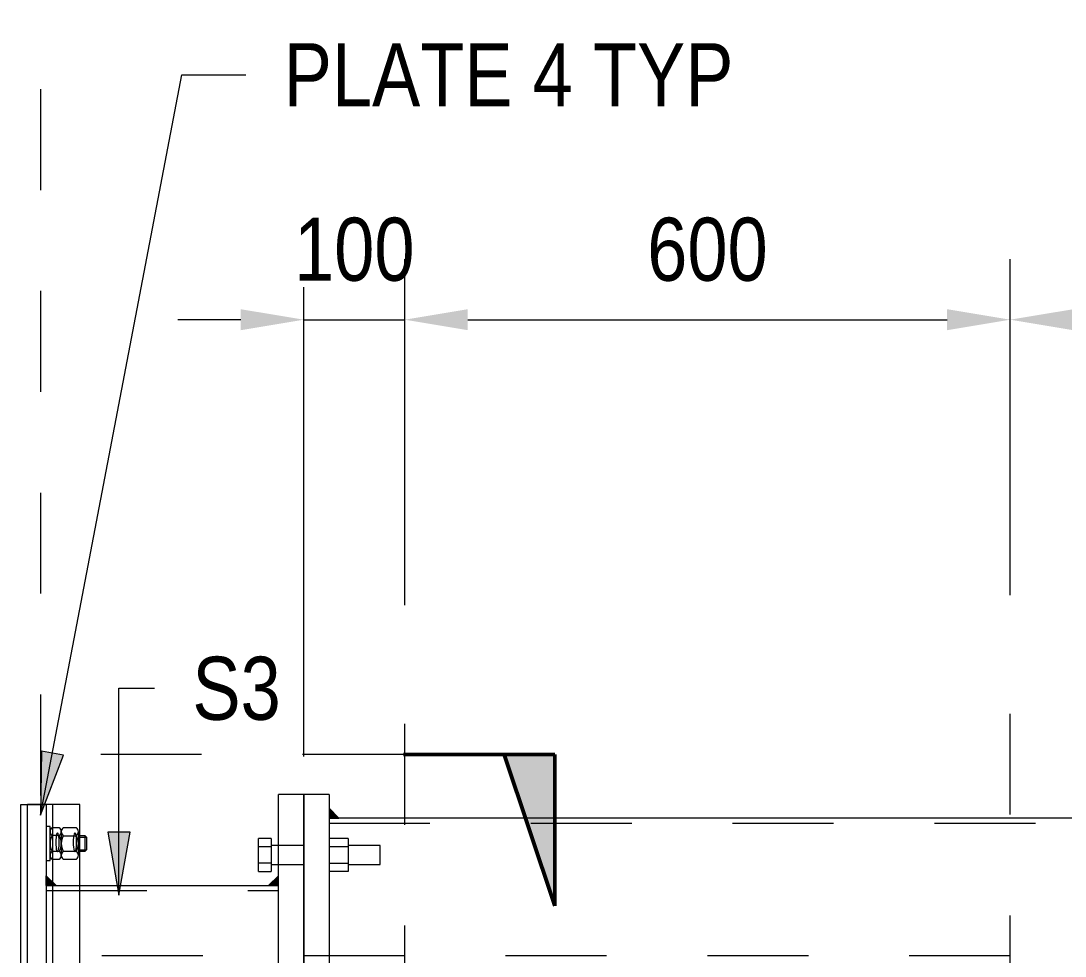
# Model space of a CAD drawing. Header units: metres. Extents: x -1109.9 to -1078.3, y 2.7 to 25.4.
# Drawn here: x -1099.264 to -1098.229, y 22.018 to 22.945 of the extents above; entities that cross this region are included whole.
import ezdxf

# ---------------------------------------------------------------- set-up
doc = ezdxf.new("R2010")
doc.units = ezdxf.units.M
for name, pattern in [('Dot_Section Line', [0.02, 0, -0.02]), ('JacobsCenter', [0.015, 0.009, -0.0015, 0.003, -0.0015]), ('JacobsDash', [0.0045, 0.003, -0.0015])]:
    doc.linetypes.add(name, pattern=pattern)
doc.layers.get('Defpoints').update_dxf_attribs({"color": 41})
for name, color, linetype, lineweight in [('A-ANNO-DIMS', 7, 'Continuous', 9), ('A-DETL', 7, 'Continuous', 13), ('A-DETL-GENF', 7, 'Continuous', 9), ('A-DETL-THIN', 7, 'Continuous', 9), ('G-ANNO-TEXT', 7, 'Continuous', 9), ('S-BEAM', 7, 'Continuous', 50), ('S-FSTN', 7, 'Continuous', 18)]:
    doc.layers.add(name, color=color, linetype=linetype, lineweight=lineweight)
doc.layers.add('G-ANNO-SYMB', color=7, linetype='Continuous', lineweight=35, true_color=0x0080ff)
doc.styles.add('Arial Narrow', font='ARIALN.TTF', dxfattribs={"height": 0.0625})
doc.dimstyles.new('Dimension_Standard_O__mm_', dxfattribs={"dimscale": 0.3048, "dimtxt": 0.063964, "dimasz": 0.205052, "dimexe": 0.19685, "dimexo": 0.123031, "dimgap": 0.123031, "dimtad": 1, "dimdec": 0, "dimlfac": 1000, "dimzin": 0, "dimdsep": 46, "dimtxsty": 'Arial Narrow', "dimsah": 1, "dimcen": 0.09, "dimaunit": 1, "dimadec": 4, "dimazin": 0, "dimtfac": 1, "dimtdec": 4, "dimtix": 1, "dimtmove": 0, "dimatfit": 3, "dimfxl": 1, "dimtvp": 1, "dimtfill": 1, "dimtolj": 1, "dimtzin": 0, "dimlwd": 18, "dimlwe": 18, "dimarcsym": 2})

# ---------------------------------------------------------------- blocks, each defined once
blk = doc.blocks.new('Column Base Plate-4 Hole - 25mm-6948208-DRG-2873202 - TRUSS TYPE T1')
at = {"layer": 'S-FSTN', "lineweight": 13}
for p, q in [((-1110.5264, 22.0979), (-1110.5264, 22.1784)), ((-1110.5014, 22.1784), (-1110.5264, 22.1784)), ((-1110.5014, 22.1784), (-1110.5014, 21.8584)), ((-1110.5264, 21.9485), (-1110.5264, 22.0882)), ((-1110.5264, 21.8584), (-1110.5264, 21.9389)), ((-1110.5014, 21.8584), (-1110.5264, 21.8584))]:
    blk.add_line(p, q, dxfattribs=at)
blk = doc.blocks.new('Barrier Post Column Base Plate-4 Hole - 25mm-9262172-DRG-2873202 - TRUSS TYPE T1')
at = {"layer": 'S-FSTN', "lineweight": 13}
for p, q in [((-1110.7753, 21.8684), (-1110.7753, 22.1684)), ((-1110.7506, 22.1684), (-1110.7753, 22.1684)), ((-1110.7232, 22.1684), (-1110.7506, 22.1684)), ((-1110.7506, 22.1684), (-1110.7506, 22.0919)), ((-1110.7232, 21.8684), (-1110.7232, 22.1684)), ((-1110.7506, 22.0882), (-1110.7506, 21.9485)), ((-1110.7506, 21.9448), (-1110.7506, 21.8684)), ((-1110.7753, 21.8684), (-1110.7506, 21.8684)), ((-1110.7506, 21.8684), (-1110.7232, 21.8684))]:
    blk.add_line(p, q, dxfattribs=at)
for centre, start_param, end_param in [((-1110.7455, 22.1309), 0, 3.141593), ((-1110.7455, 22.1309), 3.141593, 6.283185), ((-1110.7283, 22.1309), 0, 3.141593), ((-1110.7283, 22.1309), 3.141593, 6.283185), ((-1110.7455, 21.9059), 0, 3.141593), ((-1110.7455, 21.9059), 3.141593, 6.283185), ((-1110.7283, 21.9059), 0, 3.141593), ((-1110.7283, 21.9059), 3.141593, 6.283185)]:
    blk.add_ellipse(centre, major_axis=(0, 0.0095), ratio=0.171717, start_param=start_param, end_param=end_param, dxfattribs=at)
blk = doc.blocks.new('Column Base Plate with Anchors_T2D - 25mm-8279529-DRG-2873202 - TRUSS TYPE T1')
at = {"layer": 'S-FSTN', "lineweight": 13}
for p, q in [((-1110.5014, 21.8584), (-1110.5014, 22.1784)), ((-1110.4764, 22.1784), (-1110.5014, 22.1784)), ((-1110.4764, 22.1784), (-1110.4764, 22.1649)), ((-1110.4764, 22.1549), (-1110.4764, 21.8819)), ((-1110.5464, 22.1266), (-1110.5464, 22.1349)), ((-1110.5337, 22.1349), (-1110.5464, 22.1349)), ((-1110.5337, 22.1349), (-1110.5337, 22.1266)), ((-1110.4574, 22.1349), (-1110.4764, 22.1349)), ((-1110.4574, 22.1349), (-1110.4574, 22.1266)), ((-1110.5464, 22.1102), (-1110.5464, 22.1266)), ((-1110.5337, 22.1266), (-1110.5464, 22.1266)), ((-1110.5264, 22.1279), (-1110.5337, 22.1279)), ((-1110.5337, 22.1266), (-1110.5337, 22.1102)), ((-1110.4574, 22.1266), (-1110.4764, 22.1266)), ((-1110.4256, 22.1279), (-1110.4574, 22.1279)), ((-1110.4574, 22.1266), (-1110.4574, 22.1102)), ((-1110.4256, 22.1089), (-1110.4256, 22.1279)), ((-1110.5464, 22.1019), (-1110.5464, 22.1102)), ((-1110.5337, 22.1102), (-1110.5464, 22.1102)), ((-1110.5337, 22.1102), (-1110.5337, 22.1019)), ((-1110.5337, 22.1089), (-1110.5264, 22.1089)), ((-1110.4764, 22.1102), (-1110.4574, 22.1102)), ((-1110.4574, 22.1102), (-1110.4574, 22.1019)), ((-1110.4574, 22.1089), (-1110.4256, 22.1089)), ((-1110.5464, 22.1019), (-1110.5337, 22.1019)), ((-1110.4574, 22.1019), (-1110.4764, 22.1019)), ((-1110.5464, 21.9266), (-1110.5464, 21.9349)), ((-1110.5337, 21.9349), (-1110.5464, 21.9349)), ((-1110.5337, 21.9349), (-1110.5337, 21.9266)), ((-1110.5264, 21.9279), (-1110.5337, 21.9279)), ((-1110.4574, 21.9349), (-1110.4764, 21.9349)), ((-1110.4574, 21.9349), (-1110.4574, 21.9266)), ((-1110.4256, 21.9279), (-1110.4574, 21.9279)), ((-1110.4256, 21.9089), (-1110.4256, 21.9279)), ((-1110.5464, 21.9102), (-1110.5464, 21.9266)), ((-1110.5337, 21.9266), (-1110.5464, 21.9266)), ((-1110.5337, 21.9266), (-1110.5337, 21.9102)), ((-1110.4574, 21.9266), (-1110.4764, 21.9266)), ((-1110.4574, 21.9266), (-1110.4574, 21.9102)), ((-1110.5464, 21.9019), (-1110.5464, 21.9102)), ((-1110.5337, 21.9102), (-1110.5464, 21.9102)), ((-1110.5337, 21.9102), (-1110.5337, 21.9019)), ((-1110.5337, 21.9089), (-1110.5264, 21.9089)), ((-1110.4764, 21.9102), (-1110.4574, 21.9102)), ((-1110.4574, 21.9102), (-1110.4574, 21.9019)), ((-1110.4574, 21.9089), (-1110.4256, 21.9089)), ((-1110.5464, 21.9019), (-1110.5337, 21.9019)), ((-1110.4574, 21.9019), (-1110.4764, 21.9019)), ((-1110.4764, 21.8719), (-1110.4764, 21.8584)), ((-1110.4764, 21.8584), (-1110.5014, 21.8584))]:
    blk.add_line(p, q, dxfattribs=at)
at = {"layer": 'S-FSTN', "linetype": 'JacobsDash', "lineweight": 13}
for p, q in [((-1110.5014, 22.1279), (-1110.5264, 22.1279)), ((-1110.5264, 22.1089), (-1110.5014, 22.1089)), ((-1110.5014, 21.9279), (-1110.5264, 21.9279)), ((-1110.5264, 21.9089), (-1110.5014, 21.9089))]:
    blk.add_line(p, q, dxfattribs=at)
blk = doc.blocks.new('WGA22_Str_Fra_Steel_CHS - 273_1x4_8 CHS-V8-DRG-2873202 - TRUSS TYPE T1')
at = {"layer": 'A-DETL', "linetype": 'JacobsDash', "lineweight": 18}
blk.add_line((-1110.4765, 22.1501), (-1107.3051, 22.1501), dxfattribs=at)
blk = doc.blocks.new('DIMBLOCK33-DRG-2873202 - TRUSS TYPE T1')
at = {"layer": 'A-ANNO-DIMS', "color": 0, "lineweight": 18, "transparency": 16777216}
for p, q in [((-1098.9838, 22.2159), (-1098.9838, 22.7089)), ((-1098.8838, 22.3659), (-1098.8838, 22.7089)), ((-1099.0463, 22.6489), (-1099.1088, 22.6489)), ((-1098.9838, 22.6489), (-1098.8838, 22.6489)), ((-1098.8213, 22.6489), (-1098.7588, 22.6489))]:
    blk.add_line(p, q, dxfattribs=at)
at = {"layer": 'A-ANNO-DIMS', "color": 0, "transparency": 16777216}
for points in [[(-1099.0463, 22.6593), (-1099.0463, 22.6385), (-1098.9838, 22.6489)], [(-1098.8213, 22.6593), (-1098.8213, 22.6385), (-1098.8838, 22.6489)]]:
    blk.add_solid(points, dxfattribs=at)
at = {"layer": 'Defpoints', "color": 0, "transparency": 16777216}
for p in [(-1098.8838, 22.6489), (-1098.8838, 22.3284), (-1098.9838, 22.1784)]:
    blk.add_point(p, dxfattribs=at)
at = {"layer": 'A-ANNO-DIMS', "color": 0, "lineweight": 18, "transparency": 16777216, "insert": (-1098.9338, 22.7183), "char_height": 0.0625, "width": 0.142549, "attachment_point": 5, "style": 'Arial Narrow', "bg_fill": 3, "box_fill_scale": 1.1, "bg_fill_color": 256, "bg_fill_true_color": 13158600, "bg_fill_transparency": 0}
blk.add_mtext('\\A1;100', dxfattribs=at)
blk = doc.blocks.new('DIMBLOCK34-DRG-2873202 - TRUSS TYPE T1')
at = {"layer": 'A-ANNO-DIMS', "color": 0, "lineweight": 18, "transparency": 16777216}
for p, q in [((-1098.8838, 22.3659), (-1098.8838, 22.7089)), ((-1098.2838, 22.3759), (-1098.2838, 22.7089)), ((-1098.8213, 22.6489), (-1098.3463, 22.6489))]:
    blk.add_line(p, q, dxfattribs=at)
at = {"layer": 'A-ANNO-DIMS', "color": 0, "transparency": 16777216}
for points in [[(-1098.8213, 22.6593), (-1098.8213, 22.6385), (-1098.8838, 22.6489)], [(-1098.3463, 22.6593), (-1098.3463, 22.6385), (-1098.2838, 22.6489)]]:
    blk.add_solid(points, dxfattribs=at)
at = {"layer": 'Defpoints', "color": 0, "transparency": 16777216}
for p in [(-1098.2838, 22.6489), (-1098.2838, 22.3384), (-1098.8838, 22.3284)]:
    blk.add_point(p, dxfattribs=at)
at = {"layer": 'A-ANNO-DIMS', "color": 0, "lineweight": 18, "transparency": 16777216, "insert": (-1098.5838, 22.7183), "char_height": 0.0625, "width": 0.142549, "attachment_point": 5, "style": 'Arial Narrow', "bg_fill": 3, "box_fill_scale": 1.1, "bg_fill_color": 256, "bg_fill_true_color": 13158600, "bg_fill_transparency": 0}
blk.add_mtext('\\A1;600', dxfattribs=at)
blk = doc.blocks.new('DIMBLOCK35-DRG-2873202 - TRUSS TYPE T1')
at = {"layer": 'A-ANNO-DIMS', "color": 0, "lineweight": 18, "transparency": 16777216}
for p, q in [((-1098.2838, 22.3759), (-1098.2838, 22.7089)), ((-1097.6838, 22.3759), (-1097.6838, 22.7089)), ((-1098.2213, 22.6489), (-1097.7463, 22.6489))]:
    blk.add_line(p, q, dxfattribs=at)
at = {"layer": 'A-ANNO-DIMS', "color": 0, "transparency": 16777216}
for points in [[(-1098.2213, 22.6593), (-1098.2213, 22.6385), (-1098.2838, 22.6489)], [(-1097.7463, 22.6593), (-1097.7463, 22.6385), (-1097.6838, 22.6489)]]:
    blk.add_solid(points, dxfattribs=at)
at = {"layer": 'Defpoints', "color": 0, "transparency": 16777216}
for p in [(-1097.6838, 22.6489), (-1098.2838, 22.3384), (-1097.6838, 22.3384)]:
    blk.add_point(p, dxfattribs=at)
at = {"layer": 'A-ANNO-DIMS', "color": 0, "lineweight": 18, "transparency": 16777216, "insert": (-1097.9838, 22.7183), "char_height": 0.0625, "width": 0.142549, "attachment_point": 5, "style": 'Arial Narrow', "bg_fill": 3, "box_fill_scale": 1.1, "bg_fill_color": 256, "bg_fill_true_color": 13158600, "bg_fill_transparency": 0}
blk.add_mtext('\\A1;600', dxfattribs=at)
blk = doc.blocks.new('Drafting View - sectionTail-4870194-DRG-2873202 - TRUSS TYPE T1')
at = {"layer": 'G-ANNO-SYMB', "lineweight": 9}
blk.add_hatch(color=7, dxfattribs=at).paths.add_polyline_path([(-1110.2527, 22.0681), (-1110.3027, 22.2181), (-1110.2527, 22.2181)])
at = {"layer": 'G-ANNO-SYMB', "color": 7, "lineweight": 50}
for p, q in [((-1110.2527, 22.2181), (-1110.4027, 22.2181)), ((-1110.2527, 22.2181), (-1110.3027, 22.2181)), ((-1110.3027, 22.2181), (-1110.2527, 22.0681)), ((-1110.2527, 22.0681), (-1110.2527, 22.2181))]:
    blk.add_line(p, q, dxfattribs=at)

msp = doc.modelspace()

# ---------------------------------------------------------------- hatches: boundary and pattern name
at = {"layer": 'A-DETL-GENF'}
for points in [[(-1098.9491, 22.1549), (-1098.9588, 22.1649), (-1098.9588, 22.1549)], [(-1099.2292, 22.0882), (-1099.2392, 22.0979), (-1099.2392, 22.0882)], [(-1099.0188, 22.0882), (-1099.0088, 22.0882), (-1099.0088, 22.0979), (-1099.0185, 22.0885)]]:
    msp.add_hatch(color=256, dxfattribs=at).paths.add_polyline_path(points)
at = {"layer": 'G-ANNO-TEXT'}
for points in [[(-1099.2446, 22.1579), (-1099.2221, 22.2172), (-1099.2437, 22.2213)], [(-1099.1671, 22.0786), (-1099.156, 22.1411), (-1099.1781, 22.1411)]]:
    msp.add_hatch(color=256, dxfattribs=at).paths.add_polyline_path(points)

# ---------------------------------------------------------------- linework, layer by layer
at = {"layer": 'A-DETL', "color": 8, "linetype": 'JacobsDash', "lineweight": 9, "true_color": 0x808080}
msp.add_line((-1099.2443, 22.1774), (-1099.2443, 23.2367), dxfattribs=at)
at = {"layer": 'A-DETL', "linetype": 'JacobsCenter'}
for p, q in [((-1098.2838, 20.7584), (-1098.2838, 22.3384)), ((-1098.8838, 20.7484), (-1098.8838, 22.3284)), ((-1095.4838, 22.0184), (-1099.2988, 22.0184))]:
    msp.add_line(p, q, dxfattribs=at)
at = {"layer": 'A-DETL', "lineweight": 18}
for p, q in [((-1099.2642, 22.1684), (-1099.2392, 22.1684)), ((-1099.2642, 21.8684), (-1099.2642, 22.1684)), ((-1099.2392, 22.1684), (-1099.2392, 21.8684)), ((-1099.2392, 22.0882), (-1099.0088, 22.0882)), ((-1099.2392, 22.0882), (-1099.2392, 21.9485)), ((-1099.2392, 22.0872), (-1099.2392, 21.9475))]:
    msp.add_line(p, q, dxfattribs=at)
at = {"layer": 'A-DETL'}
for p, q in [((-1098.9588, 22.1649), (-1098.9588, 22.1549)), ((-1098.9491, 22.1549), (-1098.9588, 22.1649)), ((-1098.9588, 22.1549), (-1098.9491, 22.1549)), ((-1099.2392, 22.0882), (-1099.2392, 22.0979)), ((-1099.2392, 22.0979), (-1099.2292, 22.0882)), ((-1099.0088, 22.0979), (-1099.0188, 22.0882)), ((-1099.0088, 22.0882), (-1099.0088, 22.0979)), ((-1099.2292, 22.0882), (-1099.2392, 22.0882)), ((-1099.0188, 22.0882), (-1099.0088, 22.0882))]:
    msp.add_line(p, q, dxfattribs=at)
at = {"layer": 'A-DETL', "linetype": 'JacobsDash', "lineweight": 18}
for p, q in [((-1098.9588, 22.1501), (-1095.7874, 22.1501)), ((-1099.2392, 22.0832), (-1099.0088, 22.0832))]:
    msp.add_line(p, q, dxfattribs=at)
at = {"layer": 'A-DETL-THIN'}
for p, q in [((-1099.2392, 22.1468), (-1099.2392, 22.1128)), ((-1099.2352, 22.1468), (-1099.2392, 22.1468)), ((-1099.2352, 22.1128), (-1099.2352, 22.1468)), ((-1099.2262, 22.1453), (-1099.2332, 22.1453)), ((-1099.2092, 22.1453), (-1099.2222, 22.1453)), ((-1099.2262, 22.1376), (-1099.2332, 22.1376)), ((-1099.2242, 22.1414), (-1099.2242, 22.1181)), ((-1099.2222, 22.1375), (-1099.2092, 22.1375)), ((-1099.2072, 22.1414), (-1099.2072, 22.1181)), ((-1099.2072, 22.1377), (-1099.2008, 22.1377)), ((-1099.2072, 22.1361), (-1099.1992, 22.1361)), ((-1099.2008, 22.1377), (-1099.2008, 22.1218)), ((-1099.1992, 22.1361), (-1099.2008, 22.1377)), ((-1099.1992, 22.1361), (-1099.1992, 22.1234)), ((-1099.2262, 22.122), (-1099.2332, 22.122)), ((-1099.2332, 22.1142), (-1099.2262, 22.1142)), ((-1099.2092, 22.122), (-1099.2222, 22.122)), ((-1099.2222, 22.1142), (-1099.2092, 22.1142)), ((-1099.2072, 22.1234), (-1099.1992, 22.1234)), ((-1099.2008, 22.1218), (-1099.2072, 22.1218)), ((-1099.1992, 22.1234), (-1099.2008, 22.1218)), ((-1099.2392, 22.1128), (-1099.2352, 22.1128))]:
    msp.add_line(p, q, dxfattribs=at)
for centre, radius, start, end in [((-1099.219, 22.1298), 0.0162, 151.2476, 208.7524), ((-1099.2304, 22.1181), 0.0048, 125.7181, 234.2819)]:
    msp.add_arc(centre, radius, start, end, dxfattribs=at)
for centre, major_axis, start_param, end_param in [((-1099.2304, 22.1414), (0.0048, 0), 2.194195, 4.08899), ((-1099.229, 22.1414), (0.0048, 0), 5.335788, 7.230583), ((-1099.2194, 22.1414), (0.0048, 0), 2.194195, 4.08899), ((-1099.212, 22.1414), (0.0048, 0), 5.335788, 7.230583), ((-1099.2404, 22.1298), (0.0162, 0), 5.781361, 6.78501), ((-1099.208, 22.1298), (0.0162, 0), 2.639768, 3.643417), ((-1099.2234, 22.1298), (0.0162, 0), 5.781361, 6.78501), ((-1099.229, 22.1181), (0.0048, 0), 5.335788, 7.230583), ((-1099.2194, 22.1181), (0.0048, 0), 2.194195, 4.08899), ((-1099.212, 22.1181), (0.0048, 0), 5.335788, 7.230583)]:
    msp.add_ellipse(centre, major_axis=major_axis, ratio=0.99666, start_param=start_param, end_param=end_param, dxfattribs=at)
at = {"layer": 'G-ANNO-TEXT'}
for p, q in [((-1099.2446, 22.1579), (-1099.1048, 22.8917)), ((-1099.1048, 22.8917), (-1099.0412, 22.8917)), ((-1099.1671, 22.2837), (-1099.1317, 22.2837)), ((-1099.1671, 22.0786), (-1099.1671, 22.2837)), ((-1099.2437, 22.2213), (-1099.2446, 22.1579)), ((-1099.2446, 22.1579), (-1099.2221, 22.2172)), ((-1099.2221, 22.2172), (-1099.2437, 22.2213)), ((-1099.156, 22.1411), (-1099.1781, 22.1411)), ((-1099.1781, 22.1411), (-1099.1671, 22.0786)), ((-1099.1671, 22.0786), (-1099.156, 22.1411))]:
    msp.add_line(p, q, dxfattribs=at)
at = {"layer": 'S-BEAM', "lineweight": 13}
msp.add_line((-1096.0982, 22.1549), (-1098.9491, 22.1549), dxfattribs=at)

# ---------------------------------------------------------------- block references
at = {"layer": 'A-DETL', "linetype": 'JacobsDash', "lineweight": 18}
msp.add_blockref('WGA22_Str_Fra_Steel_CHS - 273_1x4_8 CHS-V8-DRG-2873202 - TRUSS TYPE T1', (11.5176, 0), dxfattribs=at)
at = {"layer": 'S-FSTN', "linetype": 'JacobsDash', "lineweight": 13}
msp.add_blockref('Column Base Plate with Anchors_T2D - 25mm-8279529-DRG-2873202 - TRUSS TYPE T1', (11.5176, 0), dxfattribs=at)
at = {"layer": 'S-FSTN', "lineweight": 13}
for name in ['Column Base Plate-4 Hole - 25mm-6948208-DRG-2873202 - TRUSS TYPE T1', 'Barrier Post Column Base Plate-4 Hole - 25mm-9262172-DRG-2873202 - TRUSS TYPE T1']:
    msp.add_blockref(name, (11.5176, 0), dxfattribs=at)

# ---------------------------------------------------------------- texts
at = {"layer": 'G-ANNO-TEXT', "insert": (-1099.0037, 22.9229), "char_height": 0.0625, "attachment_point": 1, "style": 'Arial Narrow', "bg_fill": 3, "box_fill_scale": 1, "bg_fill_color": 256, "bg_fill_true_color": 13158600, "bg_fill_transparency": 0}
msp.add_mtext('PLATE 4 TYP', dxfattribs=at)
at = {"layer": 'G-ANNO-TEXT', "insert": (-1099.0942, 22.3149), "char_height": 0.0625, "attachment_point": 1, "style": 'Arial Narrow', "bg_fill": 3, "box_fill_scale": 1, "bg_fill_color": 256, "bg_fill_transparency": 0}
msp.add_mtext('S3', dxfattribs=at)

# ---------------------------------------------------------------- next in the draw order: dimensions: what is measured, and where the dimension line sits
at = {"layer": 'A-ANNO-DIMS', "lineweight": 18}
dim = msp.add_linear_dim(base=(-1098.8838, 22.6489), p1=(-1098.9838, 22.1784), p2=(-1098.8838, 22.3284), dimstyle='Dimension_Standard_O__mm_', override={"dimpost": '<>', "dimfxl": 0.180268}, dxfattribs=at)
dim.commit()
dim.dimension.update_dxf_attribs({"geometry": 'DIMBLOCK33-DRG-2873202 - TRUSS TYPE T1', "text_midpoint": (-1098.9338, 22.7183)})

# ---------------------------------------------------------------- next in the draw order: linework, layer by layer
at = {"layer": 'G-ANNO-SYMB', "color": 7, "linetype": 'Dot_Section Line', "lineweight": 9, "true_color": 0xffffff}
msp.add_line((-1098.8851, 22.2181), (-1099.9043, 22.2181), dxfattribs=at)

# ---------------------------------------------------------------- next in the draw order: block references
at = {"layer": 'G-ANNO-SYMB', "color": 7, "lineweight": 50}
msp.add_blockref('Drafting View - sectionTail-4870194-DRG-2873202 - TRUSS TYPE T1', (11.5176, 0), dxfattribs=at)

# ---------------------------------------------------------------- next in the draw order: dimensions: what is measured, and where the dimension line sits
at = {"layer": 'A-ANNO-DIMS', "lineweight": 18}
dim = msp.add_linear_dim(base=(-1098.2838, 22.6489), p1=(-1098.8838, 22.3284), p2=(-1098.2838, 22.3384), dimstyle='Dimension_Standard_O__mm_', override={"dimpost": '<>', "dimfxl": 0.600083}, dxfattribs=at)
dim.commit()
dim.dimension.update_dxf_attribs({"geometry": 'DIMBLOCK34-DRG-2873202 - TRUSS TYPE T1', "text_midpoint": (-1098.5838, 22.7183)})

# ---------------------------------------------------------------- next in the draw order: dimensions: what is measured, and where the dimension line sits
dim = msp.add_linear_dim(base=(-1097.6838, 22.6489), p1=(-1098.2838, 22.3384), p2=(-1097.6838, 22.3384), dimstyle='Dimension_Standard_O__mm_', override={"dimpost": '<>', "dimfxl": 0.6}, dxfattribs=at)
dim.commit()
dim.dimension.update_dxf_attribs({"geometry": 'DIMBLOCK35-DRG-2873202 - TRUSS TYPE T1', "text_midpoint": (-1097.9838, 22.7183)})

doc.saveas('drawing.dxf')
